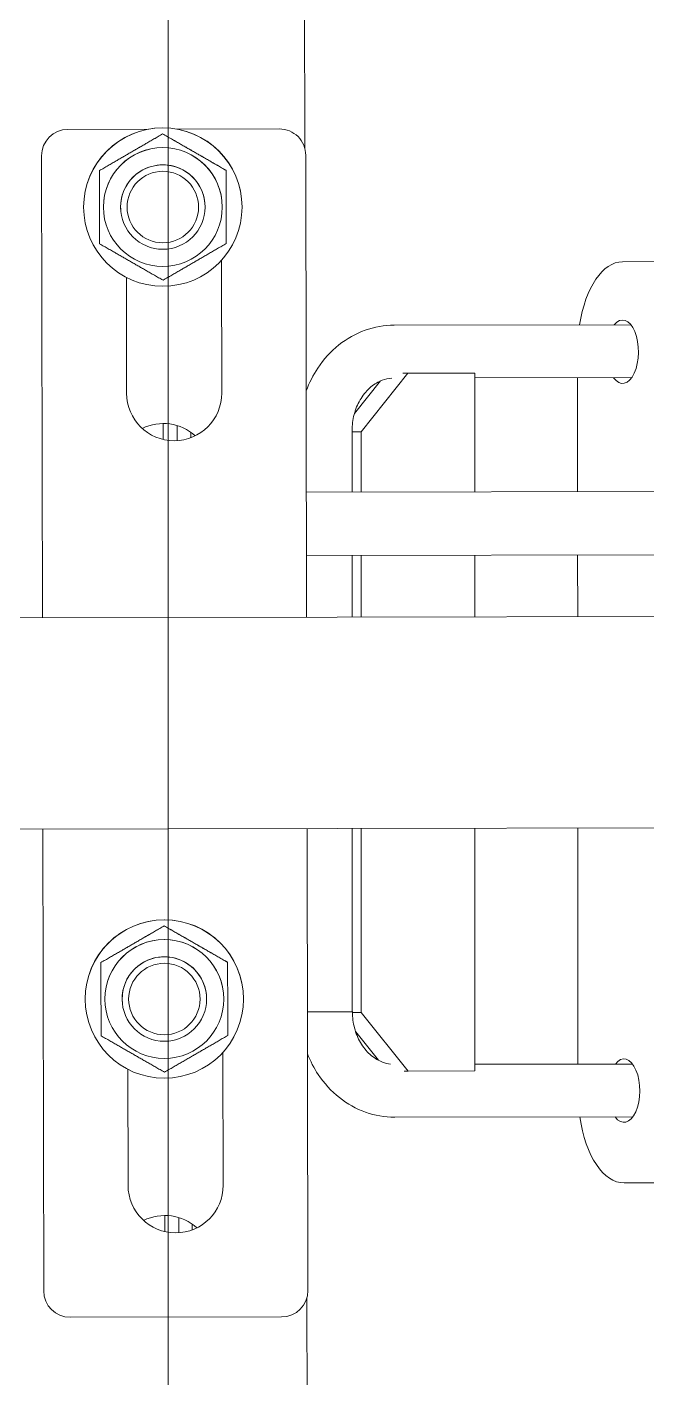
# Model space of a CAD drawing. Extents: x -3873 to 164127, y 7129 to 96529.
# Drawn here: x 85635.3 to 85752.7, y 49587.6 to 49843.4 of the extents above; entities that cross this region are included whole.
import ezdxf

# ---------------------------------------------------------------- set-up
doc = ezdxf.new("R2010")
doc.units = 0
doc.layers.get('0').update_dxf_attribs({"linetype": 'CONTINUOUS'})
doc.layers.add('LAYOUT Kromeka', color=1, linetype='CONTINUOUS', lineweight=5)

# ---------------------------------------------------------------- blocks, each defined once
blk = doc.blocks.new('drop-GS-double')
for p, q in [((-370.06, 402.45), (-370.06, 108.5)), ((-330.06, 402.5), (-330.06, 108.5)), ((-457.56, 253.5), (-370.06, 253.5)), ((-330.06, 253.5), (-242.56, 253.5)), ((-462.56, 208.45), (-462.56, 248.5)), ((-237.56, 248.5), (-237.56, 233.28)), ((-402.31, 245.54), (-402.31, 245.54)), ((-252.31, 245.54), (-252.31, 245.54)), ((-402.31, 241.79), (-402.31, 241.79)), ((-395.39, 242.55), (-395.39, 242.55)), ((-252.31, 241.79), (-252.31, 241.79)), ((-245.39, 242.55), (-245.39, 242.55)), ((-402.31, 238.54), (-402.31, 238.54)), ((-252.31, 238.54), (-252.31, 238.54)), ((-437.59, 237.48), (-415.61, 237.48)), ((-287.56, 237.48), (-265.61, 237.48)), ((-443.31, 230.54), (-446.36, 230.54)), ((-388.45, 230.55), (-388.46, 230.55)), ((-293.31, 230.54), (-296.33, 230.54)), ((-238.45, 230.55), (-238.46, 230.55)), ((-443.71, 227.9), (-446.58, 227.9)), ((-293.71, 227.9), (-296.55, 227.9)), ((-237.56, 227.81), (-237.56, 208.45)), ((-444.97, 225.33), (-446.03, 225.33)), ((-294.97, 225.33), (-296, 225.33)), ((-402.31, 222.54), (-402.31, 222.54)), ((-252.31, 222.54), (-252.31, 222.54)), ((-412.56, 219.46), (-437.59, 219.46)), ((-402.31, 219.29), (-402.31, 219.29)), ((-395.37, 218.55), (-395.38, 218.55)), ((-262.53, 219.46), (-287.56, 219.46)), ((-252.31, 219.29), (-252.31, 219.29)), ((-245.37, 218.55), (-245.38, 218.55)), ((-402.31, 215.54), (-402.31, 215.54)), ((-252.31, 215.54), (-252.31, 215.54)), ((-458.95, 203.64), (-727.31, 203.64)), ((-370.06, 203.45), (-457.56, 203.45)), ((-242.56, 203.45), (-330.06, 203.45)), ((-318.36, 203.45), (-318.37, 108.03)), ((-306.36, 203.45), (-306.37, 108.03)), ((241.32, 203.64), (-241.18, 203.64)), ((-404.94, 194.93), (-404.95, 193.26)), ((-404.77, 194.96), (-370.06, 194.91)), ((-330.06, 194.85), (-318.36, 194.83)), ((-306.36, 194.81), (-294.77, 194.79)), ((-294.94, 194.79), (-294.95, 193.09)), ((-416.05, 184.4), (-404.95, 193.26)), ((-408.62, 194.31), (-413.98, 190.03)), ((-404.95, 193.26), (-370.06, 193.2)), ((-330.06, 193.14), (-318.36, 193.12)), ((-306.36, 193.1), (-294.95, 193.09)), ((-294.95, 193.09), (-283.86, 184.2)), ((-285.33, 189.39), (-291.5, 194.34)), ((-424.77, 186.96), (-424.79, 141.83)), ((-416.04, 185.15), (-416.05, 184.4)), ((-416.05, 171.73), (-416.05, 184.4)), ((-283.86, 185.16), (-283.86, 184.2)), ((-274.79, 141.93), (-274.77, 186.77)), ((-283.86, 184.2), (-283.87, 171.53)), ((-370.06, 171.66), (-416.05, 171.73)), ((-414.78, 171.73), (-414.79, 141.89)), ((-318.37, 171.58), (-330.06, 171.6)), ((-283.87, 171.53), (-306.37, 171.56)), ((-284.79, 141.79), (-284.78, 171.53)), ((-283.86, 172.49), (-283.87, 171.53)), ((-414.78, 152.25), (-370.06, 152.18)), ((-330.06, 152.12), (-318.37, 152.1)), ((-306.37, 152.08), (-284.78, 152.05)), ((-437.3, 133.61), (-437.31, 143.52)), ((-437.31, 143.52), (-437.31, 139.19)), ((-262.84, 143.52), (-262.82, 133.61))]:
    blk.add_line(p, q)
for centre, radius in [((-402.31, 230.54), 15), ((-252.31, 230.54), 15), ((-402.31, 230.54), 11.25), ((-252.31, 230.54), 11.25), ((-402.31, 230.54), 8), ((-252.31, 230.54), 8), ((-402.31, 230.54), 6.77), ((-252.31, 230.54), 6.77)]:
    blk.add_circle(centre, radius)
for centre, radius, start, end in [((-457.56, 248.5), 5, 90, 180), ((-242.56, 248.5), 5, 0, 90), ((-402.31, 230.54), 15, 269.9998, 89.9998), ((-252.31, 230.54), 15, 269.9998, 89.9998), ((-402.31, 230.54), 11.25, 269.9998, 89.9998), ((-252.31, 230.54), 11.25, 269.9998, 89.9998), ((-402.31, 230.54), 8, 266.8484, 93.1511), ((-252.31, 230.54), 8, 266.8484, 93.1511), ((-437.59, 228.47), 9.01, 90, 270), ((-287.56, 228.47), 9.01, 90, 270), ((-452.31, 230.54), 9, 317.6008, 26.3863), ((-302.31, 230.54), 9, 317.7755, 26.2507), ((-412.56, 228.47), 9.01, 270, 270.8834), ((-262.53, 228.47), 9.01, 270, 270.7003), ((-457.56, 208.45), 5, 180, 270), ((-242.56, 208.45), 5, 270, 0)]:
    blk.add_arc(centre, radius, start, end)
for centre, major_axis, ratio, start_param, end_param in [((-404.76, 199.96), (-0.01, -5), 0.001934, 3.941238, 5.239756), ((-404.76, 199.96), (-0.01, -5), 0.001934, 5.239756, 6.283185), ((-404.76, 199.93), (-0.01, -5), 0.001934, 5.232221, 6.397484), ((-419.83, 143.52), (-17.48, 0.01), 0.5, 4.999862, 6.284059), ((-279.88, 143.52), (17.04, -0.01), 0.5, 0.000873, 1.267356), ((-419.83, 143.52), (6, 0), 0.5, 2.542739, 6.855436), ((-279.88, 143.52), (6, 0), 0.5, 2.52844, 6.840216)]:
    blk.add_ellipse(centre, major_axis=major_axis, ratio=ratio, start_param=start_param, end_param=end_param)
for points in [[(-416.17, 230.53), (-412.71, 236.54), (-409.25, 242.54)], [(-409.25, 242.54), (-402.32, 242.54), (-395.39, 242.55)], [(-395.39, 242.55), (-391.92, 236.55), (-388.46, 230.55)], [(-388.45, 230.55), (-391.92, 236.55), (-395.39, 242.55)], [(-266.17, 230.53), (-262.71, 236.53), (-259.25, 242.54)], [(-259.25, 242.54), (-252.32, 242.54), (-245.39, 242.55)], [(-245.39, 242.55), (-241.92, 236.55), (-238.46, 230.55)], [(-238.45, 230.55), (-241.92, 236.55), (-245.39, 242.55)], [(-409.23, 218.54), (-412.7, 224.54), (-416.17, 230.53)], [(-388.46, 230.55), (-391.92, 224.55), (-395.38, 218.55)], [(-395.37, 218.55), (-391.91, 224.55), (-388.45, 230.55)], [(-259.23, 218.54), (-262.7, 224.53), (-266.17, 230.53)], [(-238.46, 230.55), (-241.92, 224.55), (-245.38, 218.55)], [(-245.37, 218.55), (-241.91, 224.55), (-238.45, 230.55)], [(-395.38, 218.55), (-402.3, 218.54), (-409.23, 218.54)], [(-245.38, 218.55), (-252.3, 218.54), (-259.23, 218.54)]]:
    blk.add_rational_spline(points, [1, 1.15470053838, 1], degree=2)
for points, knots in [([(-424.77, 186.96), (-424.77, 188.83), (-424.44, 190.7), (-423.18, 194.25), (-422.23, 195.93), (-419.81, 198.97), (-418.32, 200.32), (-415.44, 202.23), (-414.13, 202.91), (-412.75, 203.45)], [3.141593, 3.141593, 3.141593, 3.141593, 3.440039, 3.440039, 3.74354, 3.74354, 4.0577, 4.0577, 4.288209, 4.288209, 4.288209, 4.288209]), ([(-274.77, 186.77), (-274.77, 188.64), (-275.09, 190.51), (-276.35, 194.06), (-277.3, 195.75), (-279.71, 198.79), (-281.2, 200.15), (-284.21, 202.15), (-285.66, 202.88), (-287.19, 203.45)], [0, 0, 0, 0, 0.298446, 0.298446, 0.602199, 0.602199, 0.916358, 0.916358, 1.170419, 1.170419, 1.170419, 1.170419]), ([(-414.72, 187.72), (-414.66, 188.22), (-414.54, 188.72), (-414.07, 189.96), (-413.65, 190.69), (-412.5, 192.06), (-411.77, 192.69), (-410.12, 193.73), (-409.2, 194.15), (-407.26, 194.72), (-406.24, 194.89), (-405.07, 194.93), (-404.92, 194.93), (-404.77, 194.93)], [3.246617, 3.246617, 3.246617, 3.246617, 3.455752, 3.455752, 3.769911, 3.769911, 4.08407, 4.08407, 4.381694, 4.381694, 4.670874, 4.670874, 4.712389, 4.712389, 4.712389, 4.712389]), ([(-284.79, 187.26), (-284.83, 187.86), (-284.96, 188.45), (-285.46, 189.78), (-285.89, 190.52), (-287.04, 191.89), (-287.77, 192.53), (-289.42, 193.58), (-290.34, 193.99), (-292.28, 194.57), (-293.3, 194.74), (-294.47, 194.79), (-294.62, 194.79), (-294.77, 194.79)], [0.06688, 0.06688, 0.06688, 0.06688, 0.314159, 0.314159, 0.628319, 0.628319, 0.942478, 0.942478, 1.239754, 1.239754, 1.528823, 1.528823, 1.570796, 1.570796, 1.570796, 1.570796])]:
    blk.add_open_spline(points, degree=3, knots=knots)
blk = doc.blocks.new('g-cl-drop-gs-double')
blk.add_blockref('drop-GS-double', (2633.59, 1448.89))

msp = doc.modelspace()

# ---------------------------------------------------------------- linework, layer by layer
at = {"layer": 'LAYOUT Kromeka', "ltscale": 20}
msp.add_line((85662.06, 47010.51, -15419981.6), (85662.06, 60501.81, -15419981.6), dxfattribs=at)
at = {"layer": 'LAYOUT Kromeka', "elevation": -15419959.69}
msp.add_lwpolyline([(83727.59, 63133.87), (83721.97, 47023.65, 0.412929), (84124.92, 46618.64), (85259.11, 46618.64, 0.415704), (85662.06, 47023.65), (85662.06, 60626.61), (85662.06, 60701.85, 1), (85017.06, 60701.85), (85017.06, 60331.81), (85017.06, 56376, -1), (84371.23, 56376), (84372.61, 60367.81), (84372.59, 63130.55)], format="xyb", dxfattribs=at)

# ---------------------------------------------------------------- block references
at = {"layer": 'LAYOUT Kromeka', "rotation": 90.10840459875308}
msp.add_blockref('g-cl-drop-gs-double', (87344.96, 47431.25, -15419981.6), dxfattribs=at)

doc.saveas('drawing.dxf')
